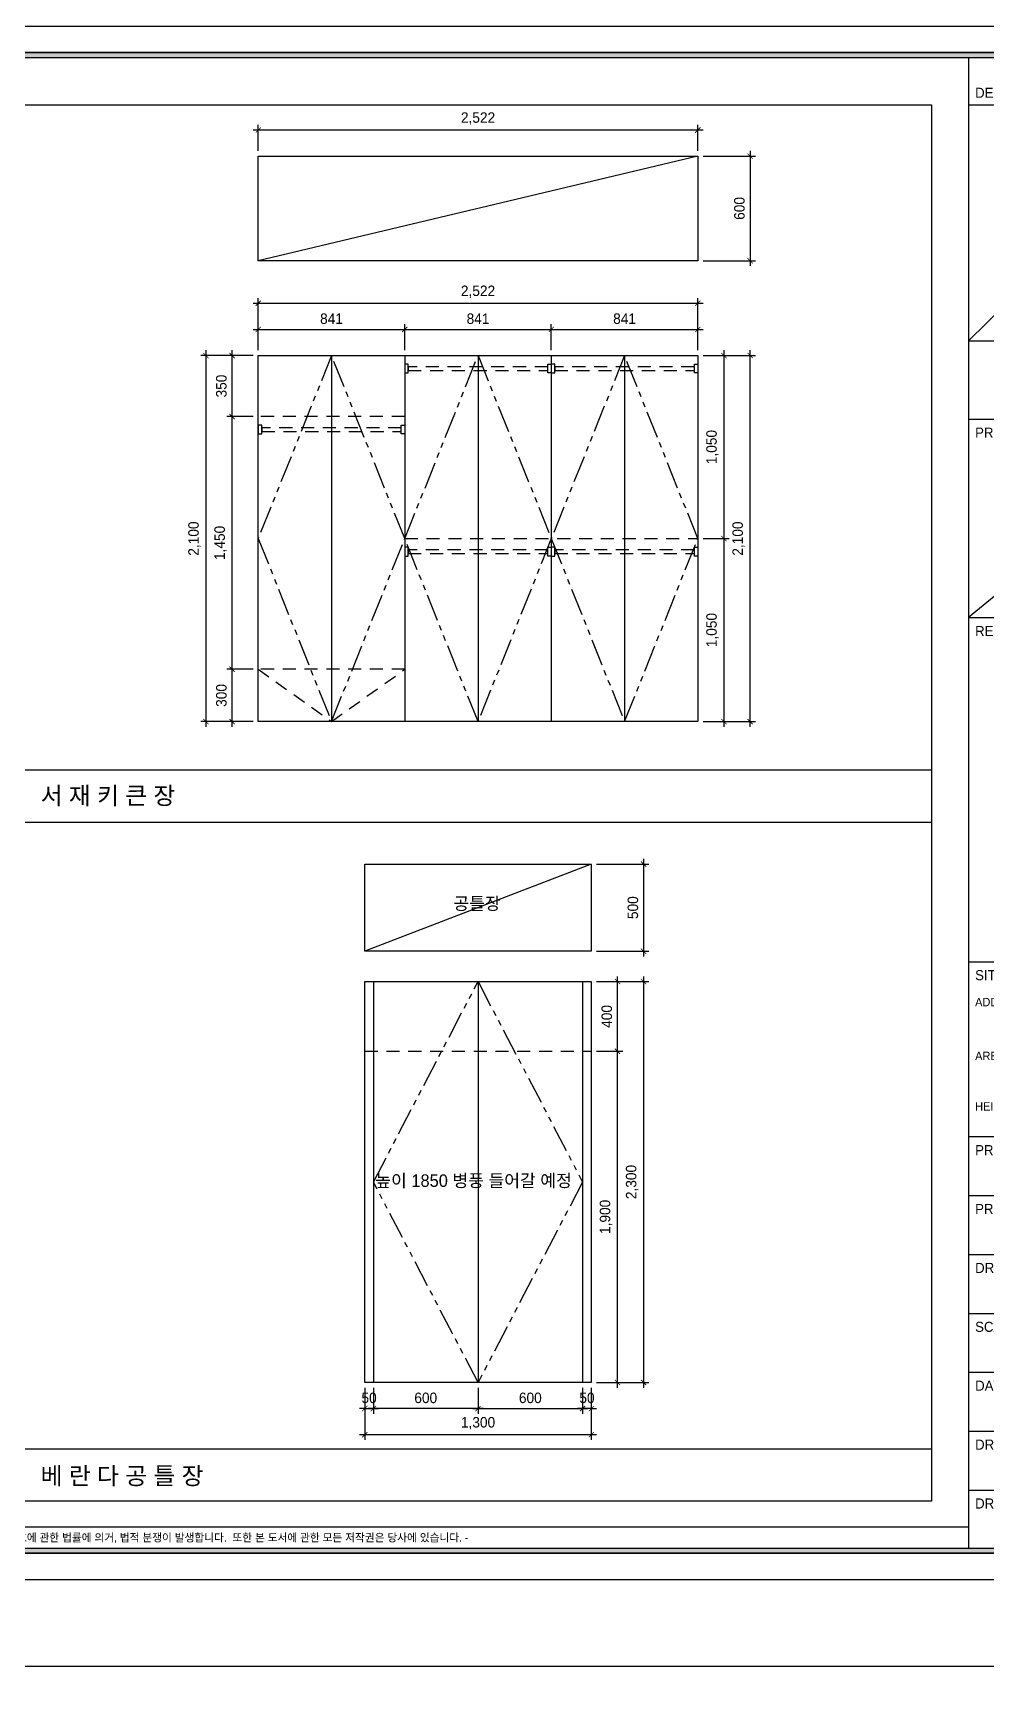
# Model space of a CAD drawing. Header units: inches. Extents: x 69359 to 144970, y -4972 to 56514.
# Drawn here: x 124873 to 130338, y 18626 to 28142 of the extents above; entities that cross this region are included whole.
import ezdxf
from ezdxf.enums import TextEntityAlignment as Align

# ---------------------------------------------------------------- set-up
doc = ezdxf.new("R2010")
doc.units = ezdxf.units.IN
doc.header["$LTSCALE"] = 50
doc.header["$MEASUREMENT"] = 0
doc.linetypes.add('HID', pattern=[2.5, 1.5, -1])
doc.linetypes.add('PHANTOM2', pattern=[1.25, 0.625, -0.125, 0.125, -0.125, 0.125, -0.125])
for name, color, linetype in [('0-ELC TEXT', 7, 'Continuous'), ('06-FUR', 6, 'Continuous'), ('06-LIGHT', 4, 'Continuous'), ('07-DIM', 5, 'Continuous'), ('F-SYM', 7, 'Continuous'), ('FORM(YOURNAME)-1', 1, 'Continuous'), ('FORM(YOURNAME)-11', 1, 'Continuous')]:
    doc.layers.add(name, color=color, linetype=linetype)
doc.styles.add('HY 울릉도 L', font='')
doc.styles.add('YOURNAME', font='HY울릉도M.TTF')
doc.styles.add('코레일둥고', font='Korail_Round_Gothic_Medium.ttf')
doc.styles.get('HY 울릉도 L').set_extended_font_data('HY울릉도L')
doc.dimstyles.new('30', dxfattribs={"dimscale": 30, "dimtxt": 2, "dimasz": 1, "dimexe": 1, "dimexo": 1, "dimgap": 1, "dimtad": 1, "dimdec": 0, "dimrnd": 0.05, "dimdsep": 46, "dimlunit": 6, "dimtxsty": 'HY 울릉도 L', "dimblk": 'ARCHTICK', "dimcen": 2.5, "dimdle": 1, "dimclrd": 133, "dimclre": 133, "dimclrt": 30, "dimadec": 0, "dimazin": 0, "dimtfac": 1, "dimtdec": 0, "dimtix": 1, "dimtmove": 2, "dimatfit": 3, "dimldrblk": 'ARCHTICK', "dimfxl": 1, "dimlwd": -1, "dimlwe": -1, "dimarcsym": 0})

# ---------------------------------------------------------------- blocks, each defined once
blk = doc.blocks.new('_ArchTick')
at = {"color": 0, "linetype": 'ByBlock', "const_width": 0.15}
blk.add_lwpolyline([(-0.5, -0.5), (0.5, 0.5)], dxfattribs=at)
blk = doc.blocks.new('*D299')
at = {"layer": '07-DIM', "color": 133, "transparency": 16777216}
for p, q in [((128716, 26292.2), (128866, 26292.2)), ((128836, 26322.2), (128836, 25212.2)), ((128716, 25242.2), (128866, 25242.2))]:
    blk.add_line(p, q, dxfattribs=at)
at = {"layer": 'Defpoints', "color": 0, "transparency": 16777216}
for p in [(128686, 26292.2), (128686, 25242.2), (128836, 25242.2)]:
    blk.add_point(p, dxfattribs=at)
at = {"layer": '07-DIM', "color": 133, "transparency": 16777216, "xscale": 30, "yscale": 30, "zscale": 30}
for p, rotation in [((128836, 26292.2), 90), ((128836, 25242.2), 270)]:
    blk.add_blockref('_ArchTick', p, dxfattribs=dict(at, rotation=rotation))
at = {"layer": '07-DIM', "color": 30, "transparency": 16777216, "insert": (128770.1, 25767.2), "char_height": 60, "attachment_point": 5, "rotation": 90, "style": 'HY 울릉도 L'}
blk.add_mtext('1,050', dxfattribs=at)
blk = doc.blocks.new('*D300')
at = {"layer": '07-DIM', "color": 133, "transparency": 16777216}
for p, q in [((128716, 25242.2), (128866, 25242.2)), ((128836, 25272.2), (128836, 24162.2)), ((128716, 24192.2), (128866, 24192.2))]:
    blk.add_line(p, q, dxfattribs=at)
at = {"layer": 'Defpoints', "color": 0, "transparency": 16777216}
for p in [(128686, 25242.2), (128686, 24192.2), (128836, 24192.2)]:
    blk.add_point(p, dxfattribs=at)
at = {"layer": '07-DIM', "color": 133, "transparency": 16777216, "xscale": 30, "yscale": 30, "zscale": 30}
for p, rotation in [((128836, 25242.2), 90), ((128836, 24192.2), 270)]:
    blk.add_blockref('_ArchTick', p, dxfattribs=dict(at, rotation=rotation))
at = {"layer": '07-DIM', "color": 30, "transparency": 16777216, "insert": (128770.1, 24717.2), "char_height": 60, "attachment_point": 5, "rotation": 90, "style": 'HY 울릉도 L'}
blk.add_mtext('1,050', dxfattribs=at)
blk = doc.blocks.new('*D301')
at = {"layer": '07-DIM', "color": 133, "transparency": 16777216}
for p, q in [((128716, 26292.2), (129016, 26292.2)), ((128986, 24162.2), (128986, 26322.2)), ((128716, 24192.2), (129016, 24192.2))]:
    blk.add_line(p, q, dxfattribs=at)
at = {"layer": 'Defpoints', "color": 0, "transparency": 16777216}
for p in [(128686, 26292.2), (128986, 26292.2), (128686, 24192.2)]:
    blk.add_point(p, dxfattribs=at)
at = {"layer": '07-DIM', "color": 133, "transparency": 16777216, "xscale": 30, "yscale": 30, "zscale": 30}
for p, rotation in [((128986, 26292.2), 90), ((128986, 24192.2), 270)]:
    blk.add_blockref('_ArchTick', p, dxfattribs=dict(at, rotation=rotation))
at = {"layer": '07-DIM', "color": 30, "transparency": 16777216, "insert": (128920.1, 25242.2), "char_height": 60, "attachment_point": 5, "rotation": 90, "style": 'HY 울릉도 L'}
blk.add_mtext('2,100', dxfattribs=at)
blk = doc.blocks.new('*D302')
at = {"layer": '07-DIM', "color": 133, "transparency": 16777216}
for p, q in [((126134, 26292.2), (125834, 26292.2)), ((125864, 26322.2), (125864, 24162.2)), ((126134, 24192.2), (125834, 24192.2))]:
    blk.add_line(p, q, dxfattribs=at)
at = {"layer": 'Defpoints', "color": 0, "transparency": 16777216}
for p in [(126164, 26292.2), (125864, 24192.2), (126164, 24192.2)]:
    blk.add_point(p, dxfattribs=at)
at = {"layer": '07-DIM', "color": 133, "transparency": 16777216, "xscale": 30, "yscale": 30, "zscale": 30}
for p, rotation in [((125864, 26292.2), 90), ((125864, 24192.2), 270)]:
    blk.add_blockref('_ArchTick', p, dxfattribs=dict(at, rotation=rotation))
at = {"layer": '07-DIM', "color": 30, "transparency": 16777216, "insert": (125798.1, 25242.2), "char_height": 60, "attachment_point": 5, "rotation": 90, "style": 'HY 울릉도 L'}
blk.add_mtext('2,100', dxfattribs=at)
blk = doc.blocks.new('*D303')
at = {"layer": '07-DIM', "color": 133, "transparency": 16777216}
for p, q in [((126134, 24492.2), (125984, 24492.2)), ((126014, 24162.2), (126014, 24522.2)), ((126134, 24192.2), (125984, 24192.2))]:
    blk.add_line(p, q, dxfattribs=at)
at = {"layer": 'Defpoints', "color": 0, "transparency": 16777216}
for p in [(126014, 24492.2), (126164, 24492.2), (126164, 24192.2)]:
    blk.add_point(p, dxfattribs=at)
at = {"layer": '07-DIM', "color": 133, "transparency": 16777216, "xscale": 30, "yscale": 30, "zscale": 30}
for p, rotation in [((126014, 24492.2), 90), ((126014, 24192.2), 270)]:
    blk.add_blockref('_ArchTick', p, dxfattribs=dict(at, rotation=rotation))
at = {"layer": '07-DIM', "color": 30, "transparency": 16777216, "insert": (125952.7, 24342.2), "char_height": 60, "attachment_point": 5, "rotation": 90, "style": 'HY 울릉도 L'}
blk.add_mtext('300', dxfattribs=at)
blk = doc.blocks.new('*D304')
at = {"layer": '07-DIM', "color": 133, "transparency": 16777216}
for p, q in [((126134, 25942.2), (125984, 25942.2)), ((126014, 24462.2), (126014, 25972.2)), ((126134, 24492.2), (125984, 24492.2))]:
    blk.add_line(p, q, dxfattribs=at)
at = {"layer": 'Defpoints', "color": 0, "transparency": 16777216}
for p in [(126014, 25942.2), (126164, 25942.2), (126164, 24492.2)]:
    blk.add_point(p, dxfattribs=at)
at = {"layer": '07-DIM', "color": 133, "transparency": 16777216, "xscale": 30, "yscale": 30, "zscale": 30}
for p, rotation in [((126014, 25942.2), 90), ((126014, 24492.2), 270)]:
    blk.add_blockref('_ArchTick', p, dxfattribs=dict(at, rotation=rotation))
at = {"layer": '07-DIM', "color": 30, "transparency": 16777216, "insert": (125948.1, 25217.2), "char_height": 60, "attachment_point": 5, "rotation": 90, "style": 'HY 울릉도 L'}
blk.add_mtext('1,450', dxfattribs=at)
blk = doc.blocks.new('*D305')
at = {"layer": '07-DIM', "color": 133, "transparency": 16777216}
for p, q in [((126134, 26292.2), (125984, 26292.2)), ((126014, 25912.2), (126014, 26322.2)), ((126134, 25942.2), (125984, 25942.2))]:
    blk.add_line(p, q, dxfattribs=at)
at = {"layer": 'Defpoints', "color": 0, "transparency": 16777216}
for p in [(126014, 26292.2), (126164, 26292.2), (126164, 25942.2)]:
    blk.add_point(p, dxfattribs=at)
at = {"layer": '07-DIM', "color": 133, "transparency": 16777216, "xscale": 30, "yscale": 30, "zscale": 30}
for p, rotation in [((126014, 26292.2), 90), ((126014, 25942.2), 270)]:
    blk.add_blockref('_ArchTick', p, dxfattribs=dict(at, rotation=rotation))
at = {"layer": '07-DIM', "color": 30, "transparency": 16777216, "insert": (125952.7, 26117.2), "char_height": 60, "attachment_point": 5, "rotation": 90, "style": 'HY 울릉도 L'}
blk.add_mtext('350', dxfattribs=at)
blk = doc.blocks.new('*D306')
at = {"layer": '07-DIM', "color": 133, "transparency": 16777216}
for p, q in [((126134, 26592.2), (128716, 26592.2)), ((126164, 26322.2), (126164, 26622.2)), ((128686, 26322.2), (128686, 26622.2))]:
    blk.add_line(p, q, dxfattribs=at)
at = {"layer": 'Defpoints', "color": 0, "transparency": 16777216}
for p in [(128686, 26592.2), (126164, 26292.2), (128686, 26292.2)]:
    blk.add_point(p, dxfattribs=at)
at = {"layer": '07-DIM', "color": 133, "transparency": 16777216, "xscale": 30, "yscale": 30, "zscale": 30, "rotation": 180}
blk.add_blockref('_ArchTick', (126164, 26592.2), dxfattribs=at)
at = {"layer": '07-DIM', "color": 133, "transparency": 16777216, "xscale": 30, "yscale": 30, "zscale": 30}
blk.add_blockref('_ArchTick', (128686, 26592.2), dxfattribs=at)
at = {"layer": '07-DIM', "color": 30, "transparency": 16777216, "insert": (127425, 26658.2), "char_height": 60, "attachment_point": 5, "style": 'HY 울릉도 L'}
blk.add_mtext('2,522', dxfattribs=at)
blk = doc.blocks.new('*D307')
at = {"layer": '07-DIM', "color": 133, "transparency": 16777216}
for p, q in [((126164, 26322.2), (126164, 26472.2)), ((127004.7, 26322.2), (127004.7, 26472.2)), ((126134, 26442.2), (127034.7, 26442.2))]:
    blk.add_line(p, q, dxfattribs=at)
at = {"layer": 'Defpoints', "color": 0, "transparency": 16777216}
for p in [(127004.7, 26442.2), (126164, 26292.2), (127004.7, 26292.2)]:
    blk.add_point(p, dxfattribs=at)
at = {"layer": '07-DIM', "color": 133, "transparency": 16777216, "xscale": 30, "yscale": 30, "zscale": 30, "rotation": 180}
blk.add_blockref('_ArchTick', (126164, 26442.2), dxfattribs=at)
at = {"layer": '07-DIM', "color": 133, "transparency": 16777216, "xscale": 30, "yscale": 30, "zscale": 30}
blk.add_blockref('_ArchTick', (127004.7, 26442.2), dxfattribs=at)
at = {"layer": '07-DIM', "color": 30, "transparency": 16777216, "insert": (126584.4, 26503.5), "char_height": 60, "attachment_point": 5, "style": 'HY 울릉도 L'}
blk.add_mtext('841', dxfattribs=at)
blk = doc.blocks.new('*D308')
at = {"layer": '07-DIM', "color": 133, "transparency": 16777216}
for p, q in [((127845.4, 26322.2), (127845.4, 26472.2)), ((128686, 26322.2), (128686, 26472.2)), ((127815.4, 26442.2), (128716, 26442.2))]:
    blk.add_line(p, q, dxfattribs=at)
at = {"layer": 'Defpoints', "color": 0, "transparency": 16777216}
for p in [(128686, 26442.2), (127845.4, 26292.2), (128686, 26292.2)]:
    blk.add_point(p, dxfattribs=at)
at = {"layer": '07-DIM', "color": 133, "transparency": 16777216, "xscale": 30, "yscale": 30, "zscale": 30, "rotation": 180}
blk.add_blockref('_ArchTick', (127845.4, 26442.2), dxfattribs=at)
at = {"layer": '07-DIM', "color": 133, "transparency": 16777216, "xscale": 30, "yscale": 30, "zscale": 30}
blk.add_blockref('_ArchTick', (128686, 26442.2), dxfattribs=at)
at = {"layer": '07-DIM', "color": 30, "transparency": 16777216, "insert": (128265.7, 26503.5), "char_height": 60, "attachment_point": 5, "style": 'HY 울릉도 L'}
blk.add_mtext('841', dxfattribs=at)
blk = doc.blocks.new('*D309')
at = {"layer": '07-DIM', "color": 133, "transparency": 16777216}
for p, q in [((127004.7, 26322.2), (127004.7, 26472.2)), ((127845.4, 26322.2), (127845.4, 26472.2)), ((126974.7, 26442.2), (127875.4, 26442.2))]:
    blk.add_line(p, q, dxfattribs=at)
at = {"layer": 'Defpoints', "color": 0, "transparency": 16777216}
for p in [(127845.4, 26442.2), (127004.7, 26292.2), (127845.4, 26292.2)]:
    blk.add_point(p, dxfattribs=at)
at = {"layer": '07-DIM', "color": 133, "transparency": 16777216, "xscale": 30, "yscale": 30, "zscale": 30, "rotation": 180}
blk.add_blockref('_ArchTick', (127004.7, 26442.2), dxfattribs=at)
at = {"layer": '07-DIM', "color": 133, "transparency": 16777216, "xscale": 30, "yscale": 30, "zscale": 30}
blk.add_blockref('_ArchTick', (127845.4, 26442.2), dxfattribs=at)
at = {"layer": '07-DIM', "color": 30, "transparency": 16777216, "insert": (127425, 26503.5), "char_height": 60, "attachment_point": 5, "style": 'HY 울릉도 L'}
blk.add_mtext('841', dxfattribs=at)
blk = doc.blocks.new('FORM-ELEVATION')
at = {"layer": 'FORM(YOURNAME)-11'}
h = blk.add_hatch(color=256, dxfattribs=at)
h.dxf.hatch_style = 1
h.paths.add_polyline_path([(-10309, 35708), (71691, 35708), (71691, 35508), (-10309, 35508)])
h.paths.add_polyline_path([(-10309, -21492), (71691, -21492), (71691, -21692), (-10309, -21692)])
at = {"layer": 'Defpoints', "color": 158}
for p, q in [((62481, 35508), (62481, -21492)), ((62481, 33708), (71691, 33708)), ((62481, 24686), (71691, 33708)), ((62481, 24686), (71691, 24686)), ((71691, 21686), (62481, 14097)), ((62481, -20692), (-10309, -20692))]:
    blk.add_line(p, q, dxfattribs=at)
for points in [[(-10309, -21692), (71691, -21692), (71691, 35708), (-10309, 35708)], [(-8309, 33708), (61071, 33708), (61071, -19692), (-8309, -19692)]]:
    blk.add_lwpolyline(points, close=True, dxfattribs=at)
at = {"layer": 'FORM(YOURNAME)-11', "color": 14}
for p, q in [((62481, 21686), (71691, 21686)), ((62481, 14097), (71691, 14097)), ((62481, 937), (71691, 937)), ((62481, -5756), (71691, -5756)), ((62481, -8009), (71691, -8009)), ((62481, -10261), (71691, -10261)), ((62481, -12514), (71691, -12514)), ((62481, -14766), (71691, -14766)), ((62481, -17019), (71691, -17019)), ((62481, -19271), (71691, -19271))]:
    blk.add_line(p, q, dxfattribs=at)
at = {"layer": 'FORM(YOURNAME)-11', "color": 250}
blk.add_lwpolyline([(-11309, -22692), (72691, -22692), (72691, 36708), (-11309, 36708)], close=True, dxfattribs=at)
at = {"layer": 'FORM(YOURNAME)-11'}
for points in [[(-10309, 35708), (71691, 35708), (71691, 35508), (-10309, 35508)], [(-10309, -21492), (71691, -21492), (71691, -21692), (-10309, -21692)]]:
    blk.add_lwpolyline(points, close=True, dxfattribs=at)
at = {"layer": 'FORM(YOURNAME)-11', "color": 14, "style": 'YOURNAME'}
for s, height, p in [('DESIGN BY.', 386.1, (62739, 34170)), ('PROJECT.', 386.1, (62739, 21172)), ('REMARK.', 386.1, (62739, 13582)), ('SITE CONDITIONS.', 386.14, (62739, 422)), ('PROJECT TYPE.', 386.14, (62739, -6271)), ('PROJECT TITLE.', 386.14, (62739, -8524)), ('DRAWING TITLE.', 386.14, (62739, -10776)), ('SCALE.', 386.1, (62739, -13029)), ('DATE.', 386.1, (62739, -15281)), ('DRAWN BY.', 386.1, (62739, -17534)), ('DRAWING No.', 386.14, (62739, -19786))]:
    blk.add_text(s, height=height, dxfattribs=at).set_placement(p, align=Align.MIDDLE_LEFT)
at = {"layer": 'FORM(YOURNAME)-11', "color": 251, "style": 'YOURNAME'}
for s, p in [('ADDRESS.', (62739, -608)), ('AREA.', (62739, -2667)), ('HEIGHT.', (62739, -4598))]:
    blk.add_text(s, height=321.8, dxfattribs=at).set_placement(p, align=Align.MIDDLE_LEFT)
at = {"layer": 'FORM(YOURNAME)-11', "color": 1, "style": 'YOURNAME'}
blk.add_text("- 본 도서는 어떠한 경우에도 무단으로 도용할 수 없으며 도용시 '지적재산권' 보호에 관한 법률에 의거, 법적 분쟁이 발생합니다.  또한 본 도서에 관한 모든 저작권은 당사에 있습니다. -", height=300, dxfattribs=at).set_placement((28146, -21092), align=Align.MIDDLE_CENTER)
at = {"layer": 'FORM(YOURNAME)-11', "color": 3, "style": 'YOURNAME'}
for tag, height, p in [('1', 450, (71041, -1219)), ('2', 450, (71041, -1863)), ('3', 450, (71041, -3150)), ('4', 450, (71041, -5081)), ('5', 515, (71041, -7398)), ('6', 515, (71041, -9650)), ('7', 515, (71041, -11903)), ('8', 515, (71041, -14155)), ('9', 515, (71041, -16408)), ('10', 515, (66791, -18596)), ('11', 515, (71041, -18660)), ('12', 515, (66791, -20848)), ('13', 515, (71041, -20848))]:
    blk.add_attdef(tag, text='', height=height, dxfattribs=at).set_placement(p, align=Align.MIDDLE_RIGHT)
blk = doc.blocks.new('*D310')
at = {"layer": '07-DIM', "color": 133, "transparency": 16777216}
for p, q in [((128716, 27436.2), (129016, 27436.2)), ((128986, 27466.2), (128986, 26806.2)), ((128716, 26836.2), (129016, 26836.2))]:
    blk.add_line(p, q, dxfattribs=at)
at = {"layer": 'Defpoints', "color": 0, "transparency": 16777216}
for p in [(128686, 27436.2), (128686, 26836.2), (128986, 26836.2)]:
    blk.add_point(p, dxfattribs=at)
at = {"layer": '07-DIM', "color": 133, "transparency": 16777216, "xscale": 30, "yscale": 30, "zscale": 30}
for p, rotation in [((128986, 27436.2), 90), ((128986, 26836.2), 270)]:
    blk.add_blockref('_ArchTick', p, dxfattribs=dict(at, rotation=rotation))
at = {"layer": '07-DIM', "color": 30, "transparency": 16777216, "insert": (128924.8, 27136.2), "char_height": 60, "attachment_point": 5, "rotation": 90, "style": 'HY 울릉도 L'}
blk.add_mtext('600', dxfattribs=at)
blk = doc.blocks.new('*D312')
at = {"layer": '07-DIM', "color": 133, "transparency": 16777216}
for p, q in [((126164, 27466.2), (126164, 27616.2)), ((128686, 27466.2), (128686, 27616.2)), ((128716, 27586.2), (126134, 27586.2))]:
    blk.add_line(p, q, dxfattribs=at)
at = {"layer": 'Defpoints', "color": 0, "transparency": 16777216}
for p in [(126164, 27586.2), (126164, 27436.2), (128686, 27436.2)]:
    blk.add_point(p, dxfattribs=at)
at = {"layer": '07-DIM', "color": 133, "transparency": 16777216, "xscale": 30, "yscale": 30, "zscale": 30, "rotation": 180}
blk.add_blockref('_ArchTick', (126164, 27586.2), dxfattribs=at)
at = {"layer": '07-DIM', "color": 133, "transparency": 16777216, "xscale": 30, "yscale": 30, "zscale": 30}
blk.add_blockref('_ArchTick', (128686, 27586.2), dxfattribs=at)
at = {"layer": '07-DIM', "color": 30, "transparency": 16777216, "insert": (127425, 27652.1), "char_height": 60, "attachment_point": 5, "style": 'HY 울릉도 L'}
blk.add_mtext('2,522', dxfattribs=at)
blk = doc.blocks.new('*D333')
at = {"layer": '07-DIM', "color": 133, "transparency": 16777216}
for p, q in [((128105, 23374.7), (128405, 23374.7)), ((128375, 23404.7), (128375, 22844.7)), ((128105, 22874.7), (128405, 22874.7))]:
    blk.add_line(p, q, dxfattribs=at)
at = {"layer": 'Defpoints', "color": 0, "transparency": 16777216}
for p in [(128075, 23374.7), (128075, 22874.7), (128375, 22874.7)]:
    blk.add_point(p, dxfattribs=at)
at = {"layer": '07-DIM', "color": 133, "transparency": 16777216, "xscale": 30, "yscale": 30, "zscale": 30}
for p, rotation in [((128375, 23374.7), 90), ((128375, 22874.7), 270)]:
    blk.add_blockref('_ArchTick', p, dxfattribs=dict(at, rotation=rotation))
at = {"layer": '07-DIM', "color": 30, "transparency": 16777216, "insert": (128313.7, 23124.7), "char_height": 60, "attachment_point": 5, "rotation": 90, "style": 'HY 울릉도 L'}
blk.add_mtext('500', dxfattribs=at)
blk = doc.blocks.new('*D334')
at = {"layer": '07-DIM', "color": 133, "transparency": 16777216}
for p, q in [((128105, 22700.7), (128405, 22700.7)), ((128375, 22730.7), (128375, 20370.7)), ((128105, 20400.7), (128405, 20400.7))]:
    blk.add_line(p, q, dxfattribs=at)
at = {"layer": 'Defpoints', "color": 0, "transparency": 16777216}
for p in [(128075, 22700.7), (128075, 20400.7), (128375, 20400.7)]:
    blk.add_point(p, dxfattribs=at)
at = {"layer": '07-DIM', "color": 133, "transparency": 16777216, "xscale": 30, "yscale": 30, "zscale": 30}
for p, rotation in [((128375, 22700.7), 90), ((128375, 20400.7), 270)]:
    blk.add_blockref('_ArchTick', p, dxfattribs=dict(at, rotation=rotation))
at = {"layer": '07-DIM', "color": 30, "transparency": 16777216, "insert": (128309, 21550.7), "char_height": 60, "attachment_point": 5, "rotation": 90, "style": 'HY 울릉도 L'}
blk.add_mtext('2,300', dxfattribs=at)
blk = doc.blocks.new('*D335')
at = {"layer": '07-DIM', "color": 133, "transparency": 16777216}
for p, q in [((128105, 22300.7), (128255, 22300.7)), ((128225, 20370.7), (128225, 22330.7)), ((128105, 20400.7), (128255, 20400.7))]:
    blk.add_line(p, q, dxfattribs=at)
at = {"layer": 'Defpoints', "color": 0, "transparency": 16777216}
for p in [(128075, 22300.7), (128225, 22300.7), (128075, 20400.7)]:
    blk.add_point(p, dxfattribs=at)
at = {"layer": '07-DIM', "color": 133, "transparency": 16777216, "xscale": 30, "yscale": 30, "zscale": 30}
for p, rotation in [((128225, 22300.7), 90), ((128225, 20400.7), 270)]:
    blk.add_blockref('_ArchTick', p, dxfattribs=dict(at, rotation=rotation))
at = {"layer": '07-DIM', "color": 30, "transparency": 16777216, "insert": (128159, 21350.7), "char_height": 60, "attachment_point": 5, "rotation": 90, "style": 'HY 울릉도 L'}
blk.add_mtext('1,900', dxfattribs=at)
blk = doc.blocks.new('*D336')
at = {"layer": '07-DIM', "color": 133, "transparency": 16777216}
for p, q in [((128105, 22700.7), (128255, 22700.7)), ((128225, 22270.7), (128225, 22730.7)), ((128105, 22300.7), (128255, 22300.7))]:
    blk.add_line(p, q, dxfattribs=at)
at = {"layer": 'Defpoints', "color": 0, "transparency": 16777216}
for p in [(128075, 22700.7), (128225, 22700.7), (128075, 22300.7)]:
    blk.add_point(p, dxfattribs=at)
at = {"layer": '07-DIM', "color": 133, "transparency": 16777216, "xscale": 30, "yscale": 30, "zscale": 30}
for p, rotation in [((128225, 22700.7), 90), ((128225, 22300.7), 270)]:
    blk.add_blockref('_ArchTick', p, dxfattribs=dict(at, rotation=rotation))
at = {"layer": '07-DIM', "color": 30, "transparency": 16777216, "insert": (128163.8, 22500.7), "char_height": 60, "attachment_point": 5, "rotation": 90, "style": 'HY 울릉도 L'}
blk.add_mtext('400', dxfattribs=at)
blk = doc.blocks.new('*D337')
at = {"layer": '07-DIM', "color": 133, "transparency": 16777216}
for p, q in [((126775, 20370.7), (126775, 20070.7)), ((128075, 20370.7), (128075, 20070.7)), ((128105, 20100.7), (126745, 20100.7))]:
    blk.add_line(p, q, dxfattribs=at)
at = {"layer": 'Defpoints', "color": 0, "transparency": 16777216}
for p in [(126775, 20400.7), (128075, 20400.7), (126775, 20100.7)]:
    blk.add_point(p, dxfattribs=at)
at = {"layer": '07-DIM', "color": 133, "transparency": 16777216, "xscale": 30, "yscale": 30, "zscale": 30, "rotation": 180}
blk.add_blockref('_ArchTick', (126775, 20100.7), dxfattribs=at)
at = {"layer": '07-DIM', "color": 133, "transparency": 16777216, "xscale": 30, "yscale": 30, "zscale": 30}
blk.add_blockref('_ArchTick', (128075, 20100.7), dxfattribs=at)
at = {"layer": '07-DIM', "color": 30, "transparency": 16777216, "insert": (127425, 20166.7), "char_height": 60, "attachment_point": 5, "style": 'HY 울릉도 L'}
blk.add_mtext('1,300', dxfattribs=at)
blk = doc.blocks.new('*D338')
at = {"layer": '07-DIM', "color": 133, "transparency": 16777216}
for p, q in [((126775, 20370.7), (126775, 20220.7)), ((126825, 20370.7), (126825, 20220.7)), ((126775, 20250.7), (126745, 20250.7)), ((126775, 20250.7), (126825, 20250.7)), ((126825, 20250.7), (126855, 20250.7))]:
    blk.add_line(p, q, dxfattribs=at)
at = {"layer": 'Defpoints', "color": 0, "transparency": 16777216}
for p in [(126775, 20400.7), (126825, 20400.7), (126825, 20250.7)]:
    blk.add_point(p, dxfattribs=at)
at = {"layer": '07-DIM', "color": 133, "transparency": 16777216, "xscale": 30, "yscale": 30, "zscale": 30}
blk.add_blockref('_ArchTick', (126775, 20250.7), dxfattribs=at)
at = {"layer": '07-DIM', "color": 133, "transparency": 16777216, "xscale": 30, "yscale": 30, "zscale": 30, "rotation": 180}
blk.add_blockref('_ArchTick', (126825, 20250.7), dxfattribs=at)
at = {"layer": '07-DIM', "color": 30, "transparency": 16777216, "insert": (126800, 20312), "char_height": 60, "attachment_point": 5, "style": 'HY 울릉도 L'}
blk.add_mtext('50', dxfattribs=at)
blk = doc.blocks.new('*D339')
at = {"layer": '07-DIM', "color": 133, "transparency": 16777216}
for p, q in [((126825, 20370.7), (126825, 20220.7)), ((127425, 20370.7), (127425, 20220.7)), ((127455, 20250.7), (126795, 20250.7))]:
    blk.add_line(p, q, dxfattribs=at)
at = {"layer": 'Defpoints', "color": 0, "transparency": 16777216}
for p in [(126825, 20400.7), (127425, 20400.7), (126825, 20250.7)]:
    blk.add_point(p, dxfattribs=at)
at = {"layer": '07-DIM', "color": 133, "transparency": 16777216, "xscale": 30, "yscale": 30, "zscale": 30, "rotation": 180}
blk.add_blockref('_ArchTick', (126825, 20250.7), dxfattribs=at)
at = {"layer": '07-DIM', "color": 133, "transparency": 16777216, "xscale": 30, "yscale": 30, "zscale": 30}
blk.add_blockref('_ArchTick', (127425, 20250.7), dxfattribs=at)
at = {"layer": '07-DIM', "color": 30, "transparency": 16777216, "insert": (127125, 20312), "char_height": 60, "attachment_point": 5, "style": 'HY 울릉도 L'}
blk.add_mtext('600', dxfattribs=at)
blk = doc.blocks.new('*D341')
at = {"layer": '07-DIM', "color": 133, "transparency": 16777216}
for p, q in [((128025, 20370.7), (128025, 20220.7)), ((128075, 20370.7), (128075, 20220.7)), ((128025, 20250.7), (127995, 20250.7)), ((128075, 20250.7), (128025, 20250.7)), ((128075, 20250.7), (128105, 20250.7))]:
    blk.add_line(p, q, dxfattribs=at)
at = {"layer": 'Defpoints', "color": 0, "transparency": 16777216}
for p in [(128025, 20400.7), (128075, 20400.7), (128025, 20250.7)]:
    blk.add_point(p, dxfattribs=at)
at = {"layer": '07-DIM', "color": 133, "transparency": 16777216, "xscale": 30, "yscale": 30, "zscale": 30}
for p, rotation in [((128025, 20250.7), 1.526666247102488e-11), ((128075, 20250.7), 180.0000000000153)]:
    blk.add_blockref('_ArchTick', p, dxfattribs=dict(at, rotation=rotation))
at = {"layer": '07-DIM', "color": 30, "transparency": 16777216, "insert": (128050, 20312), "char_height": 60, "attachment_point": 5, "style": 'HY 울릉도 L'}
blk.add_mtext('50', dxfattribs=at)
blk = doc.blocks.new('*D340')
at = {"layer": '07-DIM', "color": 133, "transparency": 16777216}
for p, q in [((127425, 20370.7), (127425, 20220.7)), ((128025, 20370.7), (128025, 20220.7)), ((127395, 20250.7), (128055, 20250.7))]:
    blk.add_line(p, q, dxfattribs=at)
at = {"layer": 'Defpoints', "color": 0, "transparency": 16777216}
for p in [(127425, 20400.7), (128025, 20400.7), (128025, 20250.7)]:
    blk.add_point(p, dxfattribs=at)
at = {"layer": '07-DIM', "color": 133, "transparency": 16777216, "xscale": 30, "yscale": 30, "zscale": 30}
for p, rotation in [((127425, 20250.7), 180.0000000000153), ((128025, 20250.7), 1.526666247102488e-11)]:
    blk.add_blockref('_ArchTick', p, dxfattribs=dict(at, rotation=rotation))
at = {"layer": '07-DIM', "color": 30, "transparency": 16777216, "insert": (127725, 20312), "char_height": 60, "attachment_point": 5, "style": 'HY 울릉도 L'}
blk.add_mtext('600', dxfattribs=at)

msp = doc.modelspace()

# ---------------------------------------------------------------- linework, layer by layer
at = {"layer": '06-FUR'}
for p, q in [((126584.4, 26292.2), (126584.4, 24192.2)), ((127004.7, 26292.2), (127004.7, 24192.2)), ((127425, 26292.2), (127425, 24192.2)), ((127845.4, 26292.2), (127845.4, 24192.2)), ((128265.7, 26292.2), (128265.7, 24192.2)), ((128075, 23374.7), (126775, 22874.7)), ((126825, 22700.7), (126825, 20400.7)), ((127425, 22700.7), (127425, 20400.7)), ((128025, 22700.7), (128025, 20400.7))]:
    msp.add_line(p, q, dxfattribs=at)
at = {"layer": '06-FUR', "color": 8, "linetype": 'HID'}
for p, q in [((127004.7, 25942.2), (126164, 25942.2)), ((127004.7, 25242.2), (128686, 25242.2)), ((127004.7, 24492.2), (126164, 24492.2)), ((126775, 22300.7), (128075, 22300.7))]:
    msp.add_line(p, q, dxfattribs=at)
at = {"layer": '06-FUR'}
msp.add_lwpolyline([(128686, 27436.2), (128686, 26836.2), (126164, 26836.2), (126164, 27436.2), (128686, 27436.2), (126164, 26836.2)], dxfattribs=at)
for points in [[(126164, 26292.2), (128686, 26292.2), (128686, 24192.2), (126164, 24192.2)], [(126775, 23374.7), (128075, 23374.7), (128075, 22874.7), (126775, 22874.7)], [(126775, 22700.7), (128075, 22700.7), (128075, 20400.7), (126775, 20400.7)]]:
    msp.add_lwpolyline(points, close=True, dxfattribs=at)
at = {"layer": '06-FUR', "color": 8, "linetype": 'HID'}
for points in [[(127004.7, 26192.2), (127024.7, 26192.2), (127024.7, 26242.2), (127004.7, 26242.2)], [(127825.4, 26227.2), (127024.7, 26227.2), (127024.7, 26207.2), (127825.4, 26207.2)], [(127845.4, 26192.2), (127825.4, 26192.2), (127825.4, 26242.2), (127845.4, 26242.2)], [(127845.4, 26192.2), (127865.4, 26192.2), (127865.4, 26242.2), (127845.4, 26242.2)], [(128666, 26227.2), (127865.4, 26227.2), (127865.4, 26207.2), (128666, 26207.2)], [(128686, 26192.2), (128666, 26192.2), (128666, 26242.2), (128686, 26242.2)], [(126164, 25842.2), (126184, 25842.2), (126184, 25892.2), (126164, 25892.2)], [(127004.7, 25842.2), (126984.7, 25842.2), (126984.7, 25892.2), (127004.7, 25892.2)], [(126984.7, 25877.2), (126184, 25877.2), (126184, 25857.2), (126984.7, 25857.2)], [(127004.7, 25142.2), (127024.7, 25142.2), (127024.7, 25192.2), (127004.7, 25192.2)], [(127825.4, 25177.2), (127024.7, 25177.2), (127024.7, 25157.2), (127825.4, 25157.2)], [(127845.4, 25142.2), (127825.4, 25142.2), (127825.4, 25192.2), (127845.4, 25192.2)], [(127845.4, 25142.2), (127865.4, 25142.2), (127865.4, 25192.2), (127845.4, 25192.2)], [(128666, 25177.2), (127865.4, 25177.2), (127865.4, 25157.2), (128666, 25157.2)], [(128686, 25142.2), (128666, 25142.2), (128666, 25192.2), (128686, 25192.2)]]:
    msp.add_lwpolyline(points, close=True, dxfattribs=at)
msp.add_lwpolyline([(126164, 24492.2), (126584.4, 24192.2), (127004.7, 24492.2)], dxfattribs=at)
at = {"layer": '06-LIGHT', "color": 1, "linetype": 'PHANTOM2', "ltscale": 5}
for points in [[(126584.4, 24192.2), (127004.7, 25242.2), (126584.4, 26292.2), (126164, 25242.2), (126584.4, 24192.2)], [(127425, 24192.2), (127004.7, 25242.2), (127425, 26292.2), (127845.4, 25242.2), (127425, 24192.2)], [(128265.7, 24192.2), (128686, 25242.2), (128265.7, 26292.2), (127845.4, 25242.2), (128265.7, 24192.2)], [(127425, 22700.7), (128025, 21550.7), (127425, 20400.7), (126825, 21550.7), (127425, 22700.7)]]:
    msp.add_lwpolyline(points, dxfattribs=at)
at = {"layer": 'F-SYM'}
for p, q in [((130026.8, 23913), (119619.8, 23913)), ((130026.8, 23613), (119619.8, 23613)), ((119619.8, 20020.5), (130026.8, 20020.5))]:
    msp.add_line(p, q, dxfattribs=at)

# ---------------------------------------------------------------- block references
at = {"layer": 'FORM(YOURNAME)-1'}
for p, xscale, yscale, zscale in [((120866.1, 22674.3), 0.15, 0.15, 0.15), ((121996.9, 9593.5), 0.2500000000000001, 0.2500000000000001, 0.2500000000000001)]:
    msp.add_blockref('FORM-ELEVATION', p, dxfattribs=dict(at, xscale=xscale, yscale=yscale, zscale=zscale))

# ---------------------------------------------------------------- texts
at = {"layer": '0-ELC TEXT', "style": '코레일둥고'}
for s, height, p in [('서 재 키 큰 장', 100, (124915.5, 23717.4)), ('공틀장', 72, (127284, 23112.7)), ('높이 1850 병풍 들어갈 예정', 72, (126835.6, 21522.7)), ('베 란 다 공 틀 장', 100, (124915.5, 19815.2))]:
    msp.add_text(s, height=height, dxfattribs=at).set_placement(p)

# ---------------------------------------------------------------- dimensions: what is measured, and where the dimension line sits
at = {"layer": '07-DIM'}
for base, p1, p2, picture, middle in [((126164, 27586.2), (128686, 27436.2), (126164, 27436.2), '*D312', (127425, 27652.1)), ((128686, 26592.2), (126164, 26292.2), (128686, 26292.2), '*D306', (127425, 26658.2)), ((127004.7, 26442.2), (126164, 26292.2), (127004.7, 26292.2), '*D307', (126584.4, 26503.5)), ((127845.4, 26442.2), (127004.7, 26292.2), (127845.4, 26292.2), '*D309', (127425, 26503.5)), ((128686, 26442.2), (127845.4, 26292.2), (128686, 26292.2), '*D308', (128265.7, 26503.5))]:
    dim = msp.add_linear_dim(base=base, p1=p1, p2=p2, dimstyle='30', dxfattribs=at)
    dim.commit()
    dim.dimension.update_dxf_attribs({"geometry": picture, "text_midpoint": middle})
for base, p1, p2, picture, middle in [((128986, 26836.2), (128686, 27436.2), (128686, 26836.2), '*D310', (128924.8, 27136.2)), ((125864, 24192.2), (126164, 26292.2), (126164, 24192.2), '*D302', (125798.1, 25242.2)), ((126014, 26292.2), (126164, 25942.2), (126164, 26292.2), '*D305', (125952.7, 26117.2)), ((128836, 25242.2), (128686, 26292.2), (128686, 25242.2), '*D299', (128770.1, 25767.2)), ((128986, 26292.2), (128686, 24192.2), (128686, 26292.2), '*D301', (128920.1, 25242.2)), ((126014, 25942.2), (126164, 24492.2), (126164, 25942.2), '*D304', (125948.1, 25217.2)), ((128836, 24192.2), (128686, 25242.2), (128686, 24192.2), '*D300', (128770.1, 24717.2)), ((126014, 24492.2), (126164, 24192.2), (126164, 24492.2), '*D303', (125952.7, 24342.2))]:
    dim = msp.add_linear_dim(base=base, p1=p1, p2=p2, angle=90, dimstyle='30', dxfattribs=at)
    dim.commit()
    dim.dimension.update_dxf_attribs({"geometry": picture, "text_midpoint": middle})
for base, p1, p2, angle, picture, middle in [((128375, 22874.7), (128075, 23374.7), (128075, 22874.7), 90, '*D333', (128313.7, 23124.7)), ((128375, 20400.7), (128075, 22700.7), (128075, 20400.7), 90, '*D334', (128309, 21550.7)), ((128225, 22700.7), (128075, 22300.7), (128075, 22700.7), 90, '*D336', (128163.8, 22500.7)), ((128225, 22300.7), (128075, 20400.7), (128075, 22300.7), 90, '*D335', (128159, 21350.7)), ((128025, 20250.7), (127425, 20400.7), (128025, 20400.7), 180, '*D340', (127725, 20312)), ((128025, 20250.7), (128075, 20400.7), (128025, 20400.7), 180, '*D341', (128050, 20312))]:
    dim = msp.add_linear_dim(base=base, p1=p1, p2=p2, angle=angle, dimstyle='30', override={"dimfxl": 1.25}, dxfattribs=at)
    dim.commit()
    dim.dimension.update_dxf_attribs({"geometry": picture, "text_midpoint": middle})
for base, p1, p2, picture, middle in [((126775, 20100.7), (128075, 20400.7), (126775, 20400.7), '*D337', (127425, 20166.7)), ((126825, 20250.7), (126775, 20400.7), (126825, 20400.7), '*D338', (126800, 20312)), ((126825, 20250.7), (127425, 20400.7), (126825, 20400.7), '*D339', (127125, 20312))]:
    dim = msp.add_linear_dim(base=base, p1=p1, p2=p2, dimstyle='30', override={"dimfxl": 1.25}, dxfattribs=at)
    dim.commit()
    dim.dimension.update_dxf_attribs({"geometry": picture, "text_midpoint": middle})

doc.saveas('drawing.dxf')
